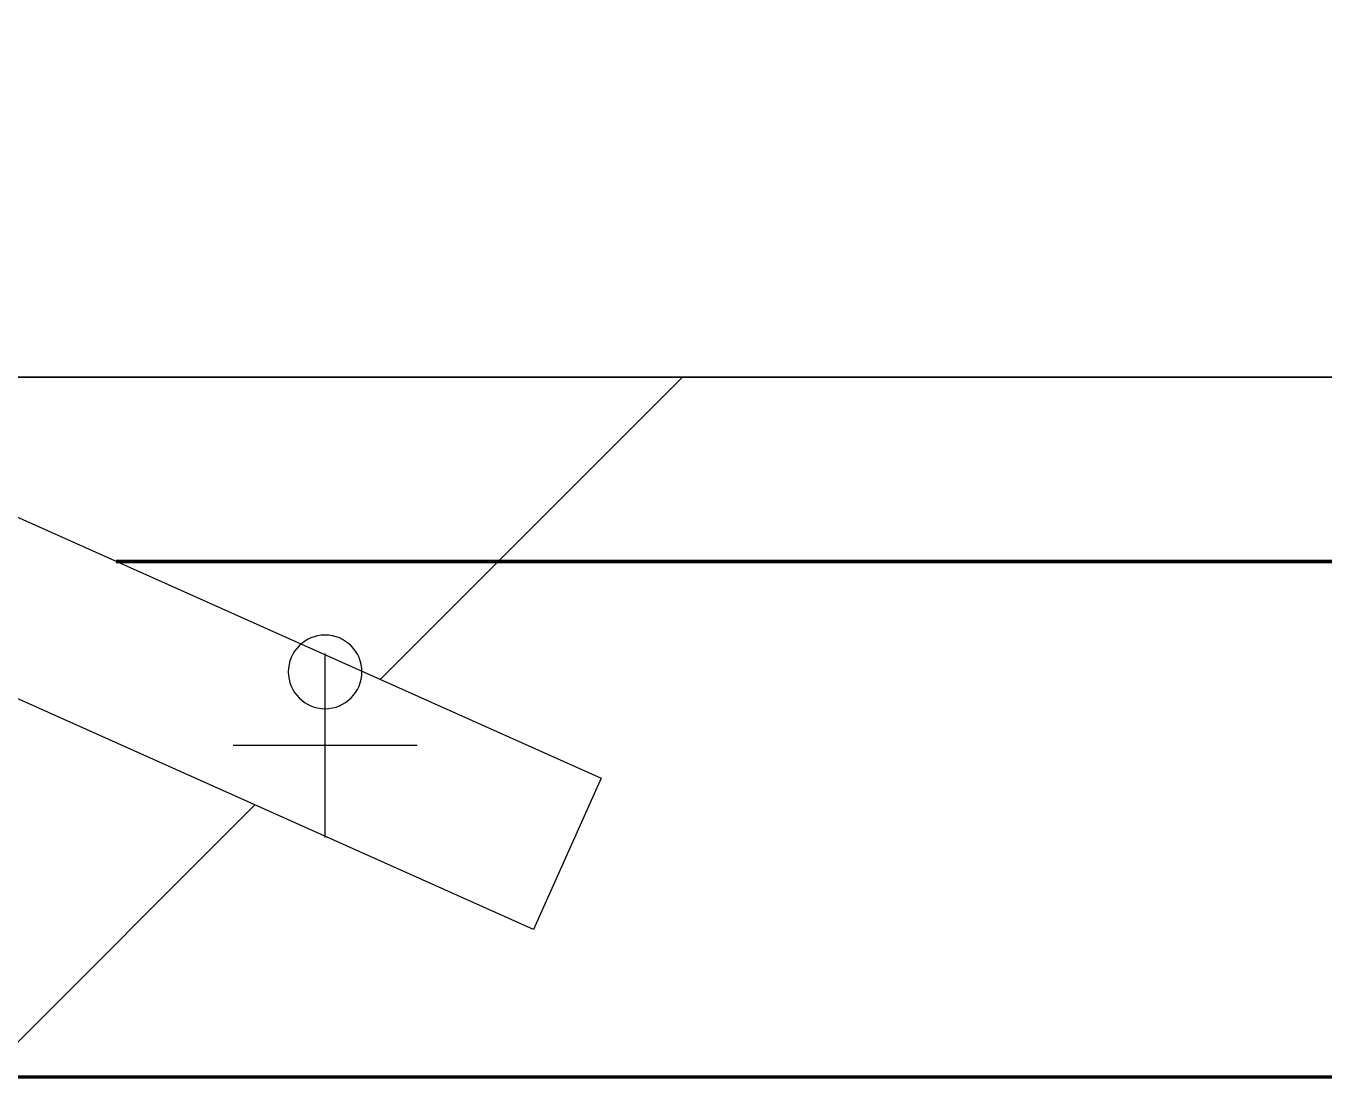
# Model space of a CAD drawing. Header units: millimetres. Extents: x -726012 to -647389, y -20772 to 18805.
# Drawn here: x -701363.6 to -701011, y -3460.9 to -3175.6 of the extents above; entities that cross this region are included whole.
import ezdxf
from ezdxf.xclip import XClip

# ---------------------------------------------------------------- set-up
doc = ezdxf.new("R2010")
doc.units = ezdxf.units.MM
doc.header["$XCLIPFRAME"] = 0
for name, color, linetype, lineweight in [('A-DOOR', 3, 'Continuous', 25), ('A-DOOR-E', 2, 'Continuous', 25), ('A-GLAZ-CURT', 2, 'Continuous', 9), ('A-WALL', 5, 'Continuous', 35), ('A-WALL-FNSH', 2, 'Continuous', 35), ('A-WALL-PATT', 1, 'Continuous', 35)]:
    doc.layers.add(name, color=color, linetype=linetype, lineweight=lineweight)
doc.layers.add('A11_ALU.SOLID SHEET', color=2, linetype='Continuous')

# ---------------------------------------------------------------- blocks, each defined once
blk = doc.blocks.new('DPA_AC-SG-PI - A1_1200x1300 mm-9677159-4233-01 ENLARGED MULTI-PURPOSE LEVEL - REFLECTED CEILING PLAN - SHEET 4')
at = {"layer": 'A-DOOR'}
for p, q in [((-500, 5), (-500, -45)), ((-525, -20), (-475, -20))]:
    blk.add_line(p, q, dxfattribs=at)
for start, end in [(0, 180), (180, 0)]:
    blk.add_arc((-500, -40), 10, start, end, dxfattribs=at)
at = {"layer": 'A-DOOR-E'}
for p, q in [((-575, -11.13), (-556.64, 29.95)), ((-556.64, 29.95), (511.63, -447.34)), ((493.28, -488.42), (-575, -11.13))]:
    blk.add_line(p, q, dxfattribs=at)
blk = doc.blocks.new('PPLS-PP19_Custom Tile Pattern - Custom Tile Pattern-V159-4233-01 ENLARGED MULTI-PURPOSE LEVEL - REFLECTED CEILING PLAN - SHEET 4')
at = {"layer": 'A-GLAZ-CURT'}
for p, q in [((31.34, 0), (300, 0)), ((300, 0), (31.34, 0)), ((195.99, 0), (213.31, 0)), ((213.31, 0), (195.99, 0)), ((230.06, 0), (300, 0)), ((143.25, -50), (300, -50)), ((300, -50), (143.25, -50))]:
    blk.add_line(p, q, dxfattribs=at)
for points, knots in [([(136.44, 0), (121.66, 0), (86.93, 0), (51.16, 0), (31.18, 0)], [-106.750556, -106.750556, -106.750556, -106.750556, -59.610984, 0, 0, 0, 0]), ([(31.33, 0), (34.8, 0), (52.2, 0), (88.72, 0), (120.63, 0), (138.28, 0), (138.53, 0)], [-401.364905, -401.364905, -401.364905, -401.364905, -390.253598, -346.313304, -291.370682, -290.5735, -290.5735, -290.5735, -290.5735]), ([(36.29, 0), (37.77, 0), (48.82, 0), (64.79, 0), (95.91, 0), (124.45, 0), (132.42, 0), (134.6, 0)], [-314.598523, -314.598523, -314.598523, -314.598523, -305.899624, -287.17622, -249.500363, -194.761443, -152.241002, -152.241002, -152.241002, -152.241002]), ([(168.37, 0), (167.68, 0), (162.47, 0), (147.02, 0), (115.06, 0), (94.84, 0), (89.49, 0)], [-543.375029, -543.375029, -543.375029, -543.375029, -530.793311, -458.593899, -401.860199, -382.186068, -382.186068, -382.186068, -382.186068]), ([(90.33, 0), (94.36, 0), (106.18, 0), (116.36, 0), (128.63, 0), (128.95, 0)], [-75.885801, -75.885801, -75.885801, -75.885801, -63.759246, -39.050993, -35.895543, -35.895543, -35.895543, -35.895543]), ([(94.4, 0), (94.4, 0), (94.64, 0), (99.11, 0), (108.97, 0), (120.79, 0), (139.94, 0), (163.31, 0), (185.23, 0), (193.62, 0), (194.69, 0), (194.79, 0)], [-2348.345796, -2348.345796, -2348.345796, -2348.345796, -2310.419338, -2233.599744, -2052.234781, -1843.028543, -1530.39897, -1095.004608, -529.74427, -295.064701, -265.121568, -265.121568, -265.121568, -265.121568]), ([(129.02, 0), (129.02, 0), (124.41, 0), (122.35, 0), (114.96, 0), (108.04, 0), (103.09, 0)], [-35.386604, -35.386604, -35.386604, -35.386604, -31.430235, -22.807238, -15.488593, 0, 0, 0, 0]), ([(157.9, 0), (156.77, 0), (151.67, 0), (143.29, 0), (134.04, 0), (126.24, 0), (118.6, 0), (114.23, 0), (111.98, 0), (105.66, 0), (105.23, 0), (105.23, 0)], [-10292.955006, -10292.955006, -10292.955006, -10292.955006, -10098.273015, -9847.788484, -9677.714971, -9567.007022, -9453.21225, -9220.200448, -9012.77275, -8966.157302, -8929.495943, -8929.495943, -8929.495943, -8929.495943]), ([(128.58, 0), (128.8, 0), (130.16, 0), (139.26, 0), (152.67, 0), (161.24, 0), (162.19, 0), (162.75, 0)], [-633.326174, -633.326174, -633.326174, -633.326174, -627.736123, -618.981161, -602.094757, -592.980799, -581.414464, -581.414464, -581.414464, -581.414464]), ([(137.1, 0), (136, 0), (133.64, 0), (129.87, 0), (129.11, 0)], [-670.405967, -670.405967, -670.405967, -670.405967, -651.020627, -640.742133, -640.742133, -640.742133, -640.742133]), ([(193.8, 0), (193.33, 0), (190.11, 0), (183.13, 0), (171, 0), (161.95, 0), (161.28, 0), (158.35, 0), (157.85, 0), (157.77, 0)], [-11665.349007, -11665.349007, -11665.349007, -11665.349007, -11565.880756, -11105.624034, -10839.086983, -10768.332124, -10666.779182, -10580.760289, -10550.278881, -10550.278881, -10550.278881, -10550.278881]), ([(300, 0), (286.53, 0), (254.22, 0), (207.11, 0), (177.41, 0), (159.34, 0), (158.33, 0), (158.3, 0)], [-285.253232, -285.253232, -285.253232, -285.253232, -244.693688, -187.987675, -143.776725, -129.632772, -123.352749, -123.352749, -123.352749, -123.352749]), ([(159.07, 0), (159.13, 0), (160.84, 0), (165.21, 0), (174.15, 0), (185.98, 0), (208.82, 0), (219.42, 0), (230.06, 0)], [-115.643202, -115.643202, -115.643202, -115.643202, -114.681583, -87.660824, -65.295536, -41.623857, -24.459831, 0, 0, 0, 0]), ([(162.75, 0), (165.4, 0), (170.91, 0), (172.61, 0), (172.61, 0)], [-111.264224, -111.264224, -111.264224, -111.264224, -56.742688, -19.085662, -19.085662, -19.085662, -19.085662]), ([(226.11, 0), (224.23, 0), (220.02, 0), (200.27, 0), (182.99, 0), (174.27, 0), (169.67, 0), (168.99, 0)], [-9171.265366, -9171.265366, -9171.265366, -9171.265366, -9016.44624, -8717.832359, -8253.978395, -8152.463617, -8069.855175, -8069.855175, -8069.855175, -8069.855175]), ([(215.22, 0), (214.62, 0), (210.55, 0), (203.98, 0), (187.54, 0), (175.3, 0), (169.49, 0)], [-203.825446, -203.825446, -203.825446, -203.825446, -198.527383, -184.406837, -162.427601, -142.916156, -142.916156, -142.916156, -142.916156]), ([(171.51, 0), (176.48, 0), (193.23, 0), (201.73, 0), (208.81, 0), (212.81, 0), (221.29, 0), (226.07, 0)], [-7971.819559, -7971.819559, -7971.819559, -7971.819559, -7784.112253, -7606.717214, -7289.299508, -7042.621073, -6801.684908, -6801.684908, -6801.684908, -6801.684908]), ([(172.07, 0), (177.66, 0), (187.87, 0), (201.08, 0), (207.47, 0), (213.96, 0), (215.11, 0)], [-255.364076, -255.364076, -255.364076, -255.364076, -237.955587, -223.92608, -215.862851, -208.75215, -208.75215, -208.75215, -208.75215]), ([(219.9, 0), (220.86, 0), (222.6, 0), (224.69, 0), (225, 0)], [-10670.940496, -10670.940496, -10670.940496, -10670.940496, -10511.382485, -10485.148688, -10485.148688, -10485.148688, -10485.148688]), ([(226.1, 0), (232.46, 0), (242.45, 0), (246.54, 0), (246.96, 0)], [-10453.780585, -10453.780585, -10453.780585, -10453.780585, -9925.173265, -9834.877357, -9834.877357, -9834.877357, -9834.877357]), ([(300, 0), (288.22, 0), (262, 0), (235.84, 0), (226.37, 0), (226.13, 0)], [-12528.858583, -12528.858583, -12528.858583, -12528.858583, -11905.454923, -11162.864862, -11143.361052, -11143.361052, -11143.361052, -11143.361052]), ([(247.1, 0), (246.76, 0), (245.04, 0), (238.34, 0), (230.06, 0), (227.07, 0), (226.6, 0)], [-9649.085549, -9649.085549, -9649.085549, -9649.085549, -9581.591397, -9406.094246, -9221.510254, -9184.606027, -9184.606027, -9184.606027, -9184.606027]), ([(227.16, 0), (231.23, 0), (246.98, 0), (266.73, 0), (281.71, 0), (291.71, 0), (296.52, 0), (297.86, 0), (298.09, 0)], [-6783.57697, -6783.57697, -6783.57697, -6783.57697, -6582.165592, -6068.460911, -5766.029927, -5566.724884, -5280.360606, -5199.253518, -5199.253518, -5199.253518, -5199.253518]), ([(284.76, 0), (284.76, 0), (285.09, 0), (287.47, 0), (293.59, 0), (297.76, 0), (300, 0)], [-4110.630118, -4110.630118, -4110.630118, -4110.630118, -4053.389046, -3959.664717, -3862.421465, -3746.95702, -3746.95702, -3746.95702, -3746.95702]), ([(297.38, 0), (295.84, 0), (291.62, 0), (285.38, 0), (284.87, 0)], [-4803.172655, -4803.172655, -4803.172655, -4803.172655, -4358.271401, -4143.037883, -4143.037883, -4143.037883, -4143.037883])]:
    blk.add_open_spline(points, degree=3, knots=knots, dxfattribs=at)
for points in [[(168.74, 0), (168.74, 0), (169.81, 0), (171.51, 0)], [(195.11, 0), (194.91, 0), (194.44, 0), (193.8, 0)], [(225.84, 0), (222.47, 0), (219.86, 0), (219.02, 0)]]:
    blk.add_open_spline(points, degree=3, dxfattribs=at)
blk = doc.blocks.new('PPLS-PP19_Custom Tile Pattern - Custom Tile Pattern-V160-4233-01 ENLARGED MULTI-PURPOSE LEVEL - REFLECTED CEILING PLAN - SHEET 4')
at = {"layer": 'A-GLAZ-CURT'}
for p, q in [((-300, 0), (300, 0)), ((300, 0), (-300, 0)), ((-293.07, 0), (-275.75, 0)), ((-275.75, 0), (-293.07, 0)), ((-222.32, 0), (-205, 0)), ((-205, 0), (-222.32, 0)), ((-300, -50), (300, -50)), ((300, -50), (-300, -50))]:
    blk.add_line(p, q, dxfattribs=at)
at = {"layer": 'A-GLAZ-CURT', "flags": 128}
for points in [[(-300, 0), (-291.56, 0), (-283.3, 0), (-275.2, 0), (-267.26, 0), (-259.45, 0), (-251.77, 0), (-244.2, 0), (-237.19, 0)], [(-237.19, 0), (-244.39, 0), (-251.96, 0), (-259.67, 0), (-267.51, 0), (-275.48, 0), (-283.55, 0), (-291.73, 0), (-300, 0)], [(-169.65, 0), (-174.47, 0), (-179.49, 0), (-184.81, 0), (-190.44, 0), (-196.37, 0), (-202.58, 0), (-209.04, 0), (-215.73, 0), (-222.63, 0), (-229.72, 0), (-236.97, 0)], [(-236.74, 0), (-229.36, 0), (-222.06, 0), (-214.83, 0), (-207.71, 0), (-200.76, 0), (-194.02, 0), (-187.54, 0), (-181.38, 0), (-175.58, 0), (-170.25, 0), (-165.64, 0), (-162.01, 0), (-159.53, 0), (-157.46, 0), (-154.52, 0), (-149.42, 0), (-141.84, 0), (-132.81, 0), (-126.08, 0)], [(-125.17, 0), (-128.55, 0), (-134.16, 0), (-140.03, 0), (-145.5, 0), (-150.63, 0), (-155.53, 0), (-160.27, 0), (-164.95, 0), (-168.85, 0)]]:
    blk.add_lwpolyline(points, dxfattribs=at)
at = {"layer": 'A-GLAZ-CURT'}
for points, knots in [([(-300, 0), (-284.65, 0), (-236.57, 0), (-174.61, 0), (-129.95, 0), (-112.37, 0), (-104.29, 0), (-101.31, 0)], [-5323.127839, -5323.127839, -5323.127839, -5323.127839, -4502.809032, -2700.551212, -1002.059161, -460.363443, -221.796993, -221.796993, -221.796993, -221.796993]), ([(-72.93, 0), (-75.51, 0), (-91.45, 0), (-134.08, 0), (-202.69, 0), (-262.56, 0), (-294.48, 0), (-300, 0)], [-19442.345229, -19442.345229, -19442.345229, -19442.345229, -18935.241197, -17136.203329, -15131.813646, -13729.592194, -13439.944408, -13439.944408, -13439.944408, -13439.944408]), ([(-137.88, 0), (-140.56, 0), (-147.66, 0), (-147.69, 0), (-158.72, 0), (-174.02, 0), (-185.59, 0), (-209.77, 0), (-232.01, 0), (-255.22, 0), (-262.59, 0), (-264.9, 0), (-265.4, 0)], [-3187.727384, -3187.727384, -3187.727384, -3187.727384, -2919.378265, -2477.344047, -2237.412286, -2029.680487, -1755.085331, -1400.429864, -858.079193, -543.655514, -208.940337, 0, 0, 0, 0]), ([(-258.6, 0), (-257.91, 0), (-254.26, 0), (-246.46, 0), (-239.86, 0), (-237.77, 0)], [-5722.54675, -5722.54675, -5722.54675, -5722.54675, -5657.471696, -5413.335975, -5300.076856, -5300.076856, -5300.076856, -5300.076856]), ([(-237.19, 0), (-232.18, 0), (-223.85, 0), (-213.1, 0), (-200.2, 0), (-186.41, 0), (-175.7, 0), (-168.87, 0)], [-5289.543147, -5289.543147, -5289.543147, -5289.543147, -5017.494783, -4832.723979, -4666.091899, -4349.945572, -4036.385782, -4036.385782, -4036.385782, -4036.385782]), ([(-168.86, 0), (-171.99, 0), (-181.31, 0), (-199.46, 0), (-216.65, 0), (-231.26, 0), (-233.46, 0), (-234, 0)], [-1934.482992, -1934.482992, -1934.482992, -1934.482992, -1763.376603, -1422.553702, -978.033455, -846.069444, -682.911962, -682.911962, -682.911962, -682.911962]), ([(-233.49, 0), (-233.44, 0), (-232.38, 0), (-230.74, 0), (-225.3, 0), (-223.63, 0)], [-455.274641, -455.274641, -455.274641, -455.274641, -440.605512, -119.536984, 0, 0, 0, 0]), ([(-223.63, 0), (-219.39, 0), (-206.17, 0), (-188.58, 0), (-174.87, 0), (-169.38, 0), (-169.12, 0)], [-5463.295695, -5463.295695, -5463.295695, -5463.295695, -5161.076232, -4739.070012, -4465.409639, -4451.57427, -4451.57427, -4451.57427, -4451.57427]), ([(-168.86, 0), (-163.19, 0), (-151.78, 0), (-136.84, 0), (-127.33, 0), (-124.19, 0), (-123.43, 0), (-123.28, 0)], [-4446.99206, -4446.99206, -4446.99206, -4446.99206, -4149.119819, -3839.893365, -3647.167523, -3488.92562, -3439.852845, -3439.852845, -3439.852845, -3439.852845]), ([(-133.82, 0), (-135.51, 0), (-137.8, 0), (-149.31, 0), (-158.69, 0), (-165.56, 0), (-168.84, 0)], [-2731.647847, -2731.647847, -2731.647847, -2731.647847, -2418.507304, -2308.929706, -2113.765672, -1934.917225, -1934.917225, -1934.917225, -1934.917225]), ([(-168.62, 0), (-167.92, 0), (-163.62, 0), (-158.7, 0), (-157.22, 0)], [-4032.667173, -4032.667173, -4032.667173, -4032.667173, -4000.813434, -3840.635403, -3840.635403, -3840.635403, -3840.635403]), ([(-152.35, 0), (-151.03, 0), (-147.71, 0), (-143.57, 0), (-138.62, 0)], [-3494.978217, -3494.978217, -3494.978217, -3494.978217, -3371.022232, -3227.460399, -3227.460399, -3227.460399, -3227.460399]), ([(-118.78, 0), (-121.86, 0), (-126.28, 0), (-136.96, 0), (-147.46, 0), (-150.03, 0), (-150.57, 0)], [-5938.474035, -5938.474035, -5938.474035, -5938.474035, -5700.061948, -5508.838257, -5298.784692, -5196.16478, -5196.16478, -5196.16478, -5196.16478]), ([(-150.34, 0), (-150.07, 0), (-147.75, 0), (-142.6, 0), (-127.26, 0), (-107.3, 0), (-90.42, 0), (-75.26, 0), (-68.41, 0), (-65.12, 0), (-63.63, 0)], [-4948.728362, -4948.728362, -4948.728362, -4948.728362, -4883.323924, -4440.880425, -4054.690705, -3793.097032, -3402.597032, -3144.956779, -3050.982048, -2969.237017, -2969.237017, -2969.237017, -2969.237017]), ([(-26.75, 0), (-27.82, 0), (-36.18, 0), (-53.55, 0), (-78.2, 0), (-110.94, 0), (-130.52, 0), (-147.74, 0), (-149.07, 0)], [-8718.362214, -8718.362214, -8718.362214, -8718.362214, -8532.293389, -8073.216054, -7508.296369, -7004.680444, -6449.282163, -6277.220794, -6277.220794, -6277.220794, -6277.220794]), ([(-148.23, 0), (-146.94, 0), (-140.15, 0), (-137.28, 0), (-133.93, 0), (-128.78, 0), (-126.5, 0)], [-6162.058746, -6162.058746, -6162.058746, -6162.058746, -6017.569127, -5560.701257, -5364.112219, -5231.017328, -5231.017328, -5231.017328, -5231.017328]), ([(-100.85, 0), (-101.34, 0), (-109.65, 0), (-122.65, 0), (-139.03, 0), (-146.11, 0), (-146.95, 0)], [-1401.1415, -1401.1415, -1401.1415, -1401.1415, -1374.161226, -945.742622, -741.901385, -489.130243, -489.130243, -489.130243, -489.130243]), ([(-146.69, 0), (-146.59, 0), (-145.49, 0), (-135.69, 0), (-128.29, 0), (-125.15, 0)], [-420.34245, -420.34245, -420.34245, -420.34245, -406.956646, -290.263673, 0, 0, 0, 0]), ([(-127.41, 0), (-131.63, 0), (-133.16, 0), (-134.09, 0), (-134.15, 0)], [-8540.990293, -8540.990293, -8540.990293, -8540.990293, -8266.114998, -8246.473386, -8246.473386, -8246.473386, -8246.473386]), ([(-134.15, 0), (-133.32, 0), (-130.31, 0), (-117.33, 0), (-92.04, 0), (-74.02, 0), (-62.74, 0), (-60.36, 0), (-59.97, 0)], [-7657.439573, -7657.439573, -7657.439573, -7657.439573, -7293.749979, -6839.55839, -6236.997189, -5713.340575, -5140.470607, -5006.787413, -5006.787413, -5006.787413, -5006.787413]), ([(-120.13, 0), (-120.14, 0), (-120.24, 0), (-121.3, 0), (-129.25, 0), (-133.82, 0)], [-2933.992132, -2933.992132, -2933.992132, -2933.992132, -2920.575025, -2840.280255, -2731.647847, -2731.647847, -2731.647847, -2731.647847])]:
    blk.add_open_spline(points, degree=3, knots=knots, dxfattribs=at)
blk = doc.blocks.new('*U885')
at = {"layer": 'A-GLAZ-CURT'}
for name, p in [('PPLS-PP19_Custom Tile Pattern - Custom Tile Pattern-V159-4233-01 ENLARGED MULTI-PURPOSE LEVEL - REFLECTED CEILING PLAN - SHEET 4', (-25200, 4270.45)), ('PPLS-PP19_Custom Tile Pattern - Custom Tile Pattern-V160-4233-01 ENLARGED MULTI-PURPOSE LEVEL - REFLECTED CEILING PLAN - SHEET 4', (-24600, 4270.45))]:
    blk.add_blockref(name, p, dxfattribs=at)
blk = doc.blocks.new('*U1287')
blk.add_lwpolyline([(21173.36, -580), (28210, -580), (28210, -6849.96), (45954.15, -6849.96), (45954.15, 600), (82995.06, 600), (83086.47, 650), (90052, 650), (90392, 990), (103159.16, 990), (103159.16, 4990), (21173.36, 4990), (21173.36, 3485.45), (21203.36, 3485.45), (21203.36, 925.54), (21173.36, 925.54), (21173.36, -580)])

msp = doc.modelspace()

# ---------------------------------------------------------------- hatches: boundary and pattern name
at = {"layer": 'A-WALL-PATT', "lineweight": 9}
h = msp.add_hatch(dxfattribs=at)
h.set_pattern_fill('FP_3', color=256, style=0, pattern_type=2)
h.set_pattern_definition([(45, (0, 0), (-212.13203, 212.13203), []), (135, (0, 0), (-212.13203, -212.13203), [])])
h.paths.add_polyline_path([(-698728.22, -3320.94), (-698728.22, -3270.94), (-701451.04, -3270.94), (-701339.13, -3320.94), (-699206.29, -3320.94)])
h.paths.add_polyline_path([(-703169.5, -3320.94), (-701449.44, -3320.94), (-701561.35, -3270.94), (-705051.04, -3270.94), (-704939.13, -3320.94), (-703306.16, -3320.94)])
h.paths.add_polyline_path([(-706586.05, -3320.94), (-705049.44, -3320.94), (-705161.35, -3270.94), (-716522.37, -3270.94), (-716522.37, -3320.94), (-706722.72, -3320.94)])
h = msp.add_hatch(dxfattribs=at)
h.set_pattern_fill('FP_4', color=256, style=0, pattern_type=2)
h.set_pattern_definition([(45, (0, 0), (-212.13203, 212.13203), [])])
h.paths.add_polyline_path([(-698678.22, -3460.94), (-698678.22, -3320.94), (-701339.13, -3320.94), (-701288.73, -3343.46), (-701284.96, -3341.28), (-701279.79, -3341.28), (-701273.71, -3345.94), (-701272.71, -3350.62), (-701207.37, -3379.81), (-701225.73, -3420.89), (-701449.44, -3320.94), (-704939.13, -3320.94), (-704888.73, -3343.46), (-704884.96, -3341.28), (-704879.79, -3341.28), (-704873.71, -3345.94), (-704872.71, -3350.62), (-704807.37, -3379.81), (-704825.73, -3420.89), (-705049.44, -3320.94), (-716522.37, -3320.94), (-716522.37, -3460.94), (-699206.29, -3460.94)])

# ---------------------------------------------------------------- linework, layer by layer
at = {"layer": 'A-WALL', "color": 7, "lineweight": 70}
for p, q in [((-701339.13, -3320.94), (-701182.37, -3320.94)), ((-701182.37, -3320.94), (-701339.13, -3320.94)), ((-701182.37, -3320.94), (-698728.22, -3320.94)), ((-698728.22, -3320.94), (-701182.37, -3320.94)), ((-701182.37, -3460.94), (-702382.37, -3460.94)), ((-698678.22, -3460.94), (-701182.37, -3460.94))]:
    msp.add_line(p, q, dxfattribs=at)
at = {"layer": 'A-WALL-FNSH', "color": 250}
for p, q in [((-701451.04, -3270.94), (-701182.37, -3270.94)), ((-701182.37, -3270.94), (-698728.22, -3270.94))]:
    msp.add_line(p, q, dxfattribs=at)

# ---------------------------------------------------------------- block references
msp.add_blockref('*U885', (-676282.37, -7541.39))
at = {"layer": 'A-DOOR-E', "rotation": 180}
msp.add_blockref('DPA_AC-SG-PI - A1_1200x1300 mm-9677159-4233-01 ENLARGED MULTI-PURPOSE LEVEL - REFLECTED CEILING PLAN - SHEET 4', (-701782.37, -3390.94), dxfattribs=at)

# ---------------------------------------------------------------- next in the draw order: block references
at = {"layer": 'A11_ALU.SOLID SHEET'}
ref = msp.add_blockref('*U1287', (-744682.37, 3579.02), dxfattribs=at)
XClip(ref).set_block_clipping_path([(22516.8245944298, -23612.0000696909), (92487.8891097467, 7199.9972603897)])

doc.saveas('drawing.dxf')
